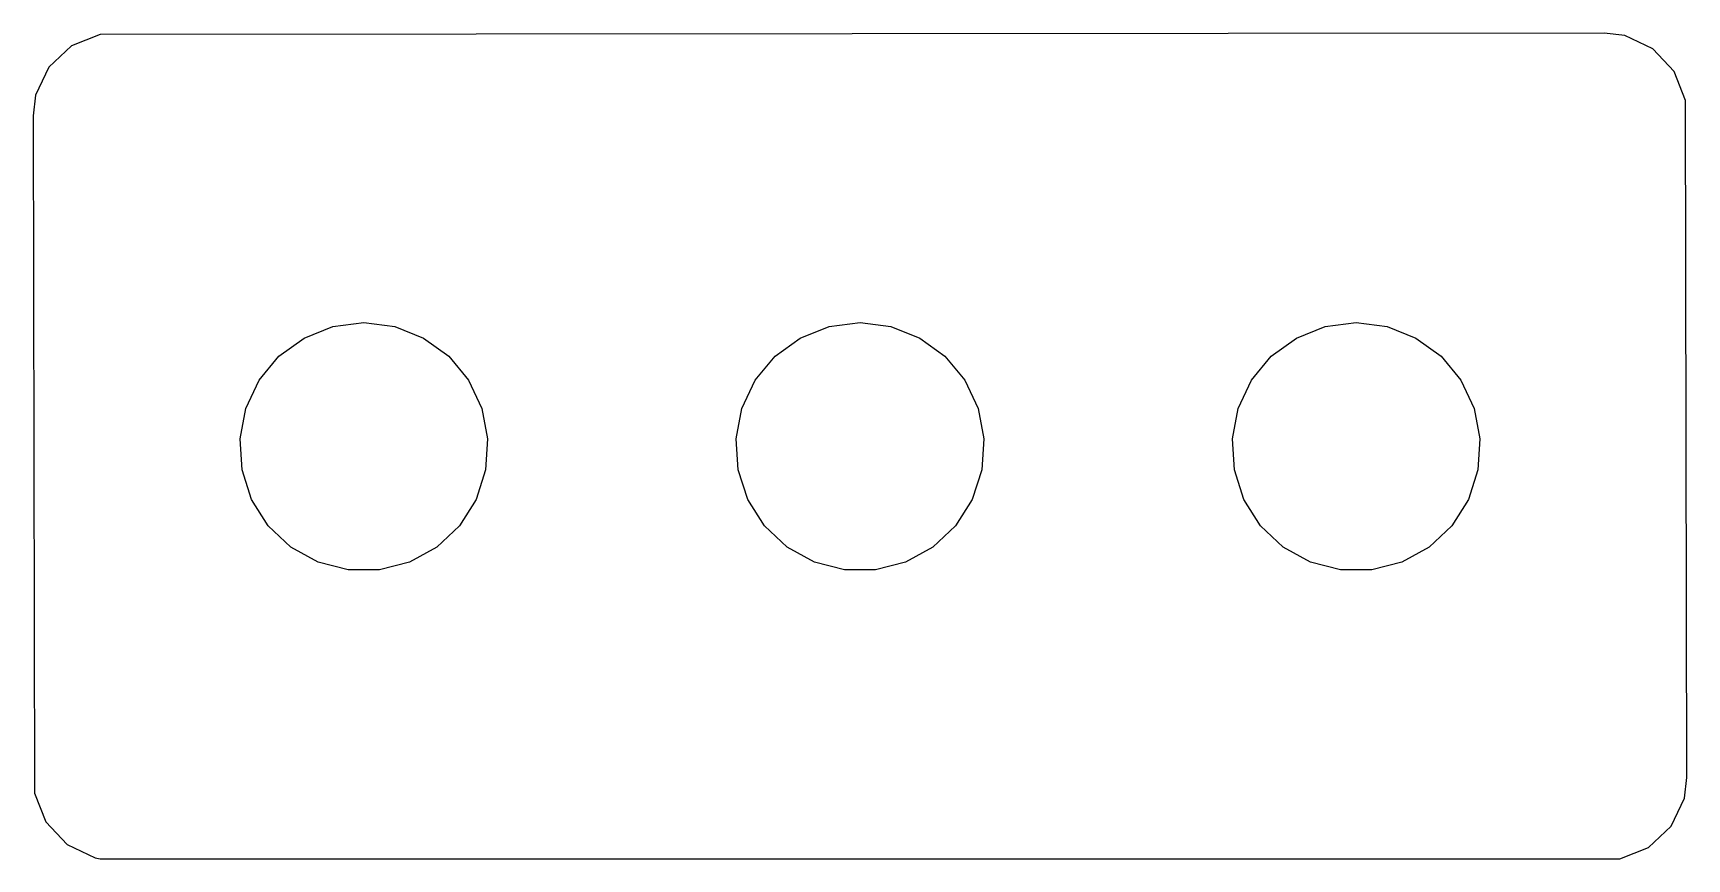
# Model space of a CAD drawing. Header units: metres. Extents: x -1 to 1, y -0.5 to 0.5.
import ezdxf

# ---------------------------------------------------------------- set-up
doc = ezdxf.new("R2010")
doc.units = ezdxf.units.M

msp = doc.modelspace()

# ---------------------------------------------------------------- linework, layer by layer
for p, q in [((0.9, 0.5), (-0.9187, 0.4982)), ((0.9249, 0.4969), (0.9, 0.5)), ((-0.9536, 0.4844), (-0.9809, 0.4588)), ((-0.9187, 0.4982), (-0.9536, 0.4844)), ((0.9588, 0.4809), (0.9249, 0.4969)), ((0.9844, 0.4536), (0.9588, 0.4809)), ((-0.9809, 0.4588), (-0.9969, 0.4249)), ((0.9982, 0.4187), (0.9844, 0.4536)), ((-0.9969, 0.4249), (-1, 0.4)), ((-1, 0.4), (-0.9982, -0.4187)), ((1, -0.4), (0.9982, 0.4187)), ((-0.6723, 0.1314), (-0.6373, 0.1453)), ((-0.6373, 0.1453), (-0.6, 0.15)), ((-0.6, 0.15), (-0.5627, 0.1453)), ((-0.5627, 0.1453), (-0.5277, 0.1314)), ((-0.0723, 0.1314), (-0.0373, 0.1453)), ((-0.0373, 0.1453), (0, 0.15)), ((0, 0.15), (0.0373, 0.1453)), ((0.0373, 0.1453), (0.0723, 0.1314)), ((0.5277, 0.1314), (0.5627, 0.1453)), ((0.5627, 0.1453), (0.6, 0.15)), ((0.6, 0.15), (0.6373, 0.1453)), ((0.6373, 0.1453), (0.6723, 0.1314)), ((-0.7027, 0.1093), (-0.6723, 0.1314)), ((-0.5277, 0.1314), (-0.4973, 0.1093)), ((-0.1027, 0.1093), (-0.0723, 0.1314)), ((0.0723, 0.1314), (0.1027, 0.1093)), ((0.4973, 0.1093), (0.5277, 0.1314)), ((0.6723, 0.1314), (0.7027, 0.1093)), ((-0.7266, 0.0804), (-0.7027, 0.1093)), ((-0.4973, 0.1093), (-0.4733, 0.0804)), ((-0.1266, 0.0804), (-0.1027, 0.1093)), ((0.1027, 0.1093), (0.1266, 0.0804)), ((0.4733, 0.0804), (0.4973, 0.1093)), ((0.7027, 0.1093), (0.7266, 0.0804)), ((-0.7426, 0.0463), (-0.7266, 0.0804)), ((-0.4733, 0.0804), (-0.4573, 0.0463)), ((-0.1427, 0.0463), (-0.1266, 0.0804)), ((0.1266, 0.0804), (0.1427, 0.0463)), ((0.4573, 0.0463), (0.4733, 0.0804)), ((0.7266, 0.0804), (0.7426, 0.0463)), ((-0.7497, 0.0094), (-0.7426, 0.0463)), ((-0.4573, 0.0463), (-0.4503, 0.0094)), ((-0.1497, 0.0094), (-0.1427, 0.0463)), ((0.1427, 0.0463), (0.1497, 0.0094)), ((0.4503, 0.0094), (0.4573, 0.0463)), ((0.7426, 0.0463), (0.7497, 0.0094)), ((-0.7473, -0.0281), (-0.7497, 0.0094)), ((-0.4503, 0.0094), (-0.4527, -0.0281)), ((-0.1473, -0.0281), (-0.1497, 0.0094)), ((0.1497, 0.0094), (0.1473, -0.0281)), ((0.4527, -0.0281), (0.4503, 0.0094)), ((0.7497, 0.0094), (0.7473, -0.0281)), ((-0.7357, -0.0639), (-0.7473, -0.0281)), ((-0.4527, -0.0281), (-0.4643, -0.0639)), ((-0.1357, -0.0639), (-0.1473, -0.0281)), ((0.1473, -0.0281), (0.1357, -0.0639)), ((0.4643, -0.0639), (0.4527, -0.0281)), ((0.7473, -0.0281), (0.7357, -0.0639)), ((-0.7156, -0.0956), (-0.7357, -0.0639)), ((-0.4643, -0.0639), (-0.4844, -0.0956)), ((-0.1156, -0.0956), (-0.1357, -0.0639)), ((0.1357, -0.0639), (0.1156, -0.0956)), ((0.4844, -0.0956), (0.4643, -0.0639)), ((0.7357, -0.0639), (0.7156, -0.0956)), ((-0.6882, -0.1213), (-0.7156, -0.0956)), ((-0.4844, -0.0956), (-0.5118, -0.1213)), ((-0.0882, -0.1213), (-0.1156, -0.0956)), ((0.1156, -0.0956), (0.0882, -0.1213)), ((0.5118, -0.1213), (0.4844, -0.0956)), ((0.7156, -0.0956), (0.6882, -0.1213)), ((-0.6552, -0.1395), (-0.6882, -0.1213)), ((-0.6188, -0.1488), (-0.6552, -0.1395)), ((-0.5448, -0.1395), (-0.5812, -0.1488)), ((-0.5118, -0.1213), (-0.5448, -0.1395)), ((-0.0552, -0.1395), (-0.0882, -0.1213)), ((-0.0188, -0.1488), (-0.0552, -0.1395)), ((0.0552, -0.1395), (0.0188, -0.1488)), ((0.0882, -0.1213), (0.0552, -0.1395)), ((0.5448, -0.1395), (0.5118, -0.1213)), ((0.5812, -0.1488), (0.5448, -0.1395)), ((0.6552, -0.1395), (0.6188, -0.1488)), ((0.6882, -0.1213), (0.6552, -0.1395)), ((-0.5812, -0.1488), (-0.6188, -0.1488)), ((0.0188, -0.1488), (-0.0188, -0.1488)), ((0.6188, -0.1488), (0.5812, -0.1488)), ((-0.9982, -0.4187), (-0.9844, -0.4536)), ((0.9969, -0.4249), (1, -0.4)), ((0.9809, -0.4588), (0.9969, -0.4249)), ((-0.9844, -0.4536), (-0.9588, -0.4809)), ((0.9536, -0.4844), (0.9809, -0.4588)), ((-0.9588, -0.4809), (-0.9249, -0.4969)), ((-0.9249, -0.4969), (-0.9187, -0.4982)), ((-0.9187, -0.4982), (0.9187, -0.4982)), ((0.9187, -0.4982), (0.9536, -0.4844))]:
    msp.add_line(p, q)

doc.saveas('drawing.dxf')
